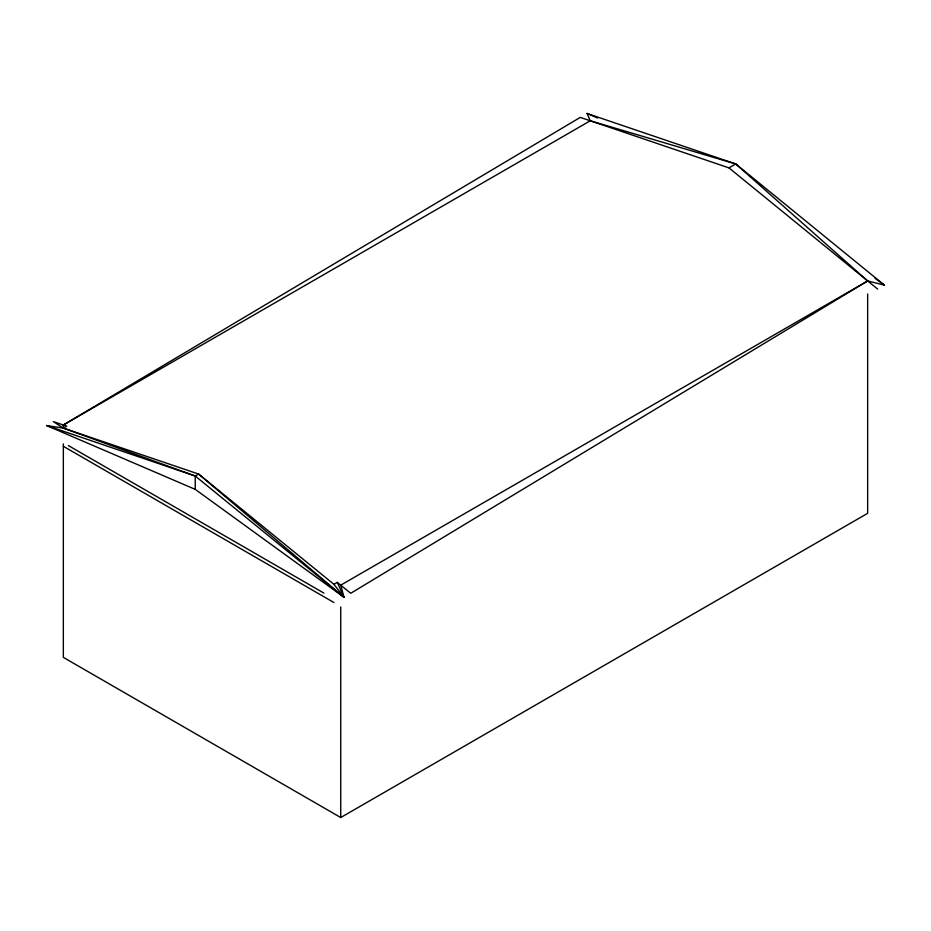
<?xml version="1.0" encoding="UTF-8"?>
<svg xmlns="http://www.w3.org/2000/svg" width="931" height="931" viewBox="0 0 931 931"><rect width="100%" height="100%" fill="white"/><g stroke="black" fill="none" stroke-linecap="round" stroke-linejoin="round"><path stroke-width="1.4" d="M337.336 582.375L343.935 597.225L195.242 489.369L46.55 425.525L63.343 428.109L198.64 474.065L333.938 584.331L337.336 582.375L340.734 585.157L343.935 597.225L195.242 476.02L63.343 428.109L53.346 421.603L63.343 425.002L580.269 117.387L728.961 167.883L877.654 289.076M63.343 425.002L66.741 426.154L63.343 428.109L63.343 425.002L590.266 120.786L735.758 163.961L884.45 285.154L867.657 280.941L735.758 163.961L587.065 113.466L590.266 120.786M46.55 425.525L195.242 476.02L198.64 474.065L343.935 597.225L333.938 584.331M728.961 167.883L735.758 163.961M63.343 443.878L63.343 657.379L340.734 817.534L867.657 513.318L867.657 294.01M587.065 113.466L597.69 118.028M68.359 445.565L323.918 593.105M63.343 446.286L333.938 602.52M875.082 278.357L884.45 285.154M340.734 606.942L340.734 817.534M195.242 476.02L195.242 489.369M867.657 280.941L350.731 593.291L340.734 585.157L867.657 280.941"/></g></svg>
